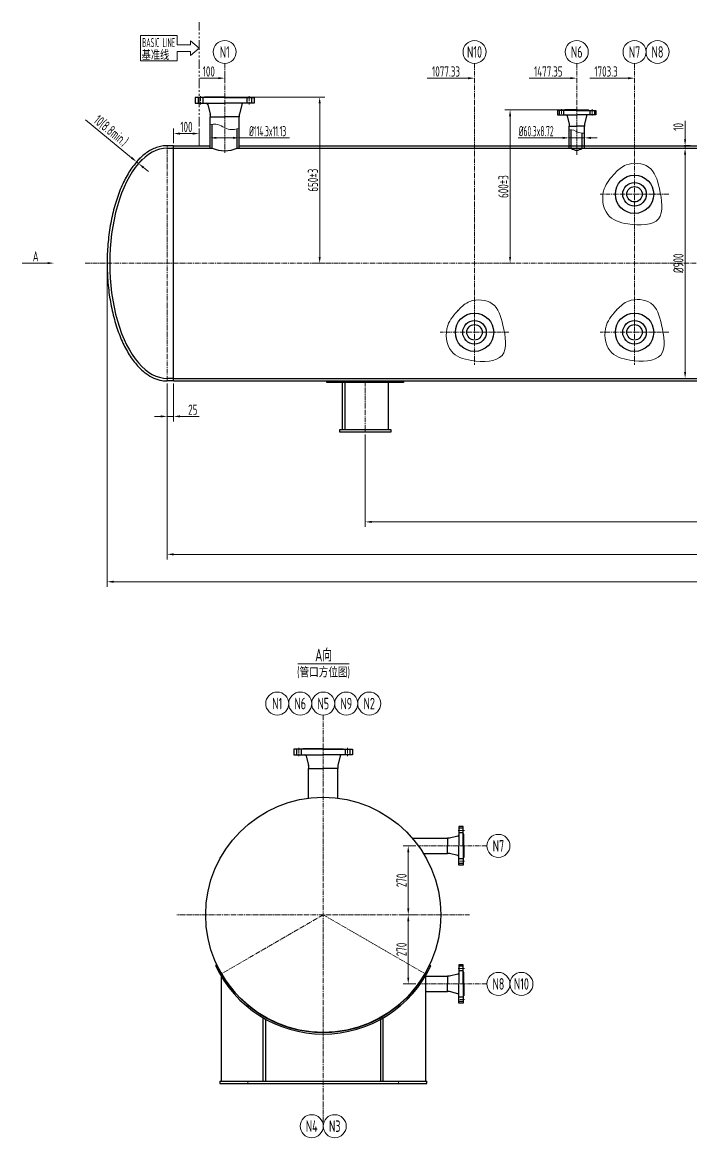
# Model space of a CAD drawing. Header units: millimetres. Extents: x 4066 to 40744, y -51176 to -24058.
# Drawn here: x 30214 to 32829, y -43411 to -39049 of the extents above; entities that cross this region are included whole.
import ezdxf
from ezdxf.enums import TextEntityAlignment as Align

# ---------------------------------------------------------------- set-up
doc = ezdxf.new("R2010")
doc.units = ezdxf.units.MM
doc.header["$PDMODE"] = 1
doc.linetypes.add('CENTER2', pattern=[28.575, 19.05, -3.175, 3.175, -3.175])
doc.linetypes.add('PHANTOM', pattern=[2.5, 1.25, -0.25, 0.25, -0.25, 0.25, -0.25])
for name, color, linetype, lineweight in [('1粗实线', 7, 'Continuous', 30), ('2细实线', 3, 'Continuous', 18), ('3中心线', 1, 'CENTER2', 18), ('5（双点划线）', 2, 'PHANTOM', 20), ('7文本', 2, 'Continuous', 18), ('8标注', 3, 'Continuous', 18)]:
    doc.layers.add(name, color=color, linetype=linetype, lineweight=lineweight)
doc.styles.add('lanpec', font='bpec_e.shx', dxfattribs={"width": 0.75, "bigfont": 'hztxt.shx'})
doc.styles.add('lanpec-dim', font='bpec_e.shx', dxfattribs={"width": 0.75})
doc.dimstyles.new('lanpec-10', dxfattribs={"dimscale": 10, "dimtxt": 4, "dimasz": 2.5, "dimexe": 2, "dimexo": 1, "dimtad": 1, "dimdsep": 46, "dimtxsty": 'lanpec-dim', "dimcen": 2.5, "dimclrd": 256, "dimclre": 256, "dimclrt": 256, "dimadec": 0, "dimazin": 0, "dimtfac": 1, "dimtmove": 0, "dimatfit": 3, "dimfxl": 1, "dimlwd": -1, "dimlwe": -1, "dimarcsym": 0})

# ---------------------------------------------------------------- blocks, each defined once
blk = doc.blocks.new('*U79')
at = {"layer": '2细实线'}
blk.add_line((-10, 0), (10, 0), dxfattribs=at)
at = {"layer": '7文本', "style": 'lanpec', "width": 0.75}
for tag, height, p in [('节点图名称', 5, (0, 3.5)), ('比例', 4, (0, -3.25))]:
    blk.add_attdef(tag, text='', height=height, dxfattribs=at).set_placement(p, align=Align.MIDDLE_CENTER)
blk = doc.blocks.new('*D81')
at = {"layer": '8标注', "transparency": 16777216}
for p, q in [((32777.1, -39541.3), (32826.7, -39541.3)), ((32806.7, -40416.3), (32806.7, -39566.3)), ((32777.1, -40441.3), (32826.7, -40441.3))]:
    blk.add_line(p, q, dxfattribs=at)
for points in [[(32802.5, -39566.3), (32810.9, -39566.3), (32806.7, -39541.3)], [(32802.5, -40416.3), (32810.9, -40416.3), (32806.7, -40441.3)]]:
    blk.add_solid(points, dxfattribs=at)
at = {"layer": 'Defpoints', "color": 0, "transparency": 16777216}
for p in [(32767.1, -39541.3), (32806.7, -39541.3), (32767.1, -40441.3)]:
    blk.add_point(p, dxfattribs=at)
at = {"layer": '8标注', "transparency": 16777216, "insert": (32780.5, -39991.3), "char_height": 40, "attachment_point": 5, "rotation": 90, "style": 'lanpec-dim'}
blk.add_mtext('%%C900', dxfattribs=at)
blk = doc.blocks.new('*D82')
at = {"layer": '8标注', "transparency": 16777216}
for p, q in [((32806.7, -39506.3), (32806.7, -39434.4)), ((32803.4, -39531.3), (32826.7, -39531.3)), ((32803.4, -39541.3), (32826.7, -39541.3)), ((32806.7, -39541.3), (32806.7, -39531.3)), ((32806.7, -39566.3), (32806.7, -39591.3))]:
    blk.add_line(p, q, dxfattribs=at)
for points in [[(32802.5, -39506.3), (32810.9, -39506.3), (32806.7, -39531.3)], [(32802.5, -39566.3), (32810.9, -39566.3), (32806.7, -39541.3)]]:
    blk.add_solid(points, dxfattribs=at)
at = {"layer": 'Defpoints', "color": 0, "transparency": 16777216}
for p in [(32793.4, -39531.3), (32793.4, -39541.3), (32806.7, -39531.3)]:
    blk.add_point(p, dxfattribs=at)
at = {"layer": '8标注', "transparency": 16777216, "insert": (32780.5, -39457.8), "char_height": 40, "attachment_point": 5, "rotation": 90, "style": 'lanpec-dim'}
blk.add_mtext('10', dxfattribs=at)
blk = doc.blocks.new('*D83')
at = {"layer": '8标注', "transparency": 16777216}
for p, q in [((30641.3, -39578.8), (30460.2, -39430.4)), ((30668.4, -39601), (30660.6, -39594.6)), ((30661.9, -39593.1), (30673.3, -39579.2)), ((30669.6, -39599.5), (30681, -39585.5)), ((30687.7, -39616.8), (30707, -39632.7))]:
    blk.add_line(p, q, dxfattribs=at)
for points in [[(30643.9, -39575.6), (30638.6, -39582), (30660.6, -39594.6)], [(30690.3, -39613.6), (30685.1, -39620), (30668.4, -39601)]]:
    blk.add_solid(points, dxfattribs=at)
at = {"layer": 'Defpoints', "color": 0, "transparency": 16777216}
for p in [(30655.5, -39600.9), (30660.6, -39594.6), (30663.3, -39607.2)]:
    blk.add_point(p, dxfattribs=at)
at = {"layer": '8标注', "transparency": 16777216, "insert": (30560, -39473.5), "char_height": 40, "attachment_point": 5, "rotation": 320.6695, "style": 'lanpec-dim'}
blk.add_mtext('10(8.8min.)', dxfattribs=at)
blk = doc.blocks.new('*D84')
at = {"layer": '8标注', "transparency": 16777216}
for p, q in [((30780.5, -40461.3), (30780.5, -41149.7)), ((35830.5, -40461.3), (35830.5, -41149.7)), ((30805.5, -41129.7), (35805.5, -41129.7))]:
    blk.add_line(p, q, dxfattribs=at)
for points in [[(30805.5, -41125.5), (30805.5, -41133.9), (30780.5, -41129.7)], [(35805.5, -41125.5), (35805.5, -41133.9), (35830.5, -41129.7)]]:
    blk.add_solid(points, dxfattribs=at)
at = {"layer": 'Defpoints', "color": 0, "transparency": 16777216}
for p in [(30780.5, -40451.3), (35830.5, -40451.3), (35830.5, -41129.7)]:
    blk.add_point(p, dxfattribs=at)
at = {"layer": '8标注', "transparency": 16777216, "insert": (33305.5, -41099.7), "char_height": 40, "attachment_point": 5, "style": 'lanpec-dim'}
blk.add_mtext('5050(T/T)', dxfattribs=at)
blk = doc.blocks.new('*D85')
at = {"layer": '8标注', "transparency": 16777216}
for p, q in [((30545.5, -40001.3), (30545.5, -41256.9)), ((36065.5, -40001.3), (36065.5, -41256.9)), ((30570.5, -41236.9), (36040.5, -41236.9))]:
    blk.add_line(p, q, dxfattribs=at)
for points in [[(30570.5, -41232.7), (30570.5, -41241.1), (30545.5, -41236.9)], [(36040.5, -41232.7), (36040.5, -41241.1), (36065.5, -41236.9)]]:
    blk.add_solid(points, dxfattribs=at)
at = {"layer": 'Defpoints', "color": 0, "transparency": 16777216}
for p in [(30545.5, -39991.3), (36065.5, -39991.3), (36065.5, -41236.9)]:
    blk.add_point(p, dxfattribs=at)
at = {"layer": '8标注', "transparency": 16777216, "insert": (33305.5, -41210.7), "char_height": 40, "attachment_point": 5, "style": 'lanpec-dim'}
blk.add_mtext('~5520', dxfattribs=at)
blk = doc.blocks.new('*D86')
at = {"layer": '8标注', "transparency": 16777216}
for p, q in [((31555.5, -40661.3), (31555.5, -41022.7)), ((35055.5, -40661.3), (35055.5, -41022.7)), ((31580.5, -41002.7), (35030.5, -41002.7))]:
    blk.add_line(p, q, dxfattribs=at)
for points in [[(31580.5, -40998.6), (31580.5, -41006.9), (31555.5, -41002.7)], [(35030.5, -40998.6), (35030.5, -41006.9), (35055.5, -41002.7)]]:
    blk.add_solid(points, dxfattribs=at)
at = {"layer": 'Defpoints', "color": 0, "transparency": 16777216}
for p in [(31555.5, -40651.3), (35055.5, -40651.3), (35055.5, -41002.7)]:
    blk.add_point(p, dxfattribs=at)
at = {"layer": '8标注', "transparency": 16777216, "insert": (33305.5, -40976.5), "char_height": 40, "attachment_point": 5, "style": 'lanpec-dim'}
blk.add_mtext('3500%%P3', dxfattribs=at)
blk = doc.blocks.new('*D88')
at = {"layer": '8标注', "transparency": 16777216}
for p, q in [((31753.4, -42269.8), (31703.5, -42269.8)), ((31723.5, -42294.8), (31723.5, -42514.8)), ((31753.4, -42539.8), (31703.5, -42539.8))]:
    blk.add_line(p, q, dxfattribs=at)
for points in [[(31719.3, -42294.8), (31727.7, -42294.8), (31723.5, -42269.8)], [(31719.3, -42514.8), (31727.7, -42514.8), (31723.5, -42539.8)]]:
    blk.add_solid(points, dxfattribs=at)
at = {"layer": 'Defpoints', "color": 0, "transparency": 16777216}
for p in [(31763.4, -42269.8), (31723.5, -42539.8), (31763.4, -42539.8)]:
    blk.add_point(p, dxfattribs=at)
at = {"layer": '8标注', "transparency": 16777216, "insert": (31697.2, -42404.8), "char_height": 40, "attachment_point": 5, "rotation": 90, "style": 'lanpec-dim'}
blk.add_mtext('270', dxfattribs=at)
blk = doc.blocks.new('*D89')
at = {"layer": '8标注', "transparency": 16777216}
for p, q in [((31753.4, -42539.8), (31703.5, -42539.8)), ((31723.5, -42784.8), (31723.5, -42564.8)), ((31753.4, -42809.8), (31703.5, -42809.8))]:
    blk.add_line(p, q, dxfattribs=at)
for points in [[(31719.3, -42564.8), (31727.7, -42564.8), (31723.5, -42539.8)], [(31719.3, -42784.8), (31727.7, -42784.8), (31723.5, -42809.8)]]:
    blk.add_solid(points, dxfattribs=at)
at = {"layer": 'Defpoints', "color": 0, "transparency": 16777216}
for p in [(31723.5, -42539.8), (31763.4, -42539.8), (31763.4, -42809.8)]:
    blk.add_point(p, dxfattribs=at)
at = {"layer": '8标注', "transparency": 16777216, "insert": (31697.2, -42674.8), "char_height": 40, "attachment_point": 5, "rotation": 90, "style": 'lanpec-dim'}
blk.add_mtext('270', dxfattribs=at)
blk = doc.blocks.new('*D90')
at = {"layer": '8标注', "transparency": 16777216}
for p, q in [((31015.5, -39341.3), (31397, -39341.3)), ((31377, -39366.3), (31377, -39966.3)), ((31348, -39991.3), (31397, -39991.3))]:
    blk.add_line(p, q, dxfattribs=at)
for points in [[(31372.8, -39366.3), (31381.1, -39366.3), (31377, -39341.3)], [(31372.8, -39966.3), (31381.1, -39966.3), (31377, -39991.3)]]:
    blk.add_solid(points, dxfattribs=at)
at = {"layer": 'Defpoints', "color": 0, "transparency": 16777216}
for p in [(31005.5, -39341.3), (31338, -39991.3), (31377, -39991.3)]:
    blk.add_point(p, dxfattribs=at)
at = {"layer": '8标注', "transparency": 16777216, "insert": (31350.7, -39666.3), "char_height": 40, "attachment_point": 5, "rotation": 90, "style": 'lanpec-dim'}
blk.add_mtext('650%%P3', dxfattribs=at)
blk = doc.blocks.new('*D91')
at = {"layer": '8标注', "transparency": 16777216}
for p, q in [((30948.3, -39505.8), (30948.3, -39480.8)), ((30973.3, -39500.8), (31037.6, -39500.8)), ((31062.6, -39505.8), (31062.6, -39480.8)), ((31062.6, -39500.8), (31259.4, -39500.8))]:
    blk.add_line(p, q, dxfattribs=at)
for points in [[(30973.3, -39496.6), (30973.3, -39504.9), (30948.3, -39500.8)], [(31037.6, -39496.6), (31037.6, -39504.9), (31062.6, -39500.8)]]:
    blk.add_solid(points, dxfattribs=at)
at = {"layer": 'Defpoints', "color": 0, "transparency": 16777216}
for p in [(30948.3, -39500.8), (30948.3, -39515.8), (31062.6, -39515.8)]:
    blk.add_point(p, dxfattribs=at)
at = {"layer": '8标注', "transparency": 16777216, "insert": (31173.5, -39474.5), "char_height": 40, "attachment_point": 5, "style": 'lanpec-dim'}
blk.add_mtext('{\\W0.5;%%C114.3x11.13}', dxfattribs=at)
blk = doc.blocks.new('*D94')
at = {"layer": '8标注', "transparency": 16777216}
for p, q in [((32372.8, -39391.3), (32101.9, -39391.3)), ((32121.9, -39416.3), (32121.9, -39966.3)), ((32140.2, -39991.3), (32101.9, -39991.3))]:
    blk.add_line(p, q, dxfattribs=at)
for points in [[(32117.8, -39416.3), (32126.1, -39416.3), (32121.9, -39391.3)], [(32117.8, -39966.3), (32126.1, -39966.3), (32121.9, -39991.3)]]:
    blk.add_solid(points, dxfattribs=at)
at = {"layer": 'Defpoints', "color": 0, "transparency": 16777216}
for p in [(32382.8, -39391.3), (32121.9, -39991.3), (32150.2, -39991.3)]:
    blk.add_point(p, dxfattribs=at)
at = {"layer": '8标注', "transparency": 16777216, "insert": (32095.7, -39691.3), "char_height": 40, "attachment_point": 5, "rotation": 90, "style": 'lanpec-dim'}
blk.add_mtext('600%%P3', dxfattribs=at)
blk = doc.blocks.new('*D99')
at = {"layer": '8标注', "transparency": 16777216}
for p, q in [((32327.7, -39500.8), (32153.1, -39500.8)), ((32352.7, -39505.8), (32352.7, -39480.8)), ((32413, -39500.8), (32352.7, -39500.8)), ((32413, -39506.4), (32413, -39480.8)), ((32438, -39500.8), (32463, -39500.8))]:
    blk.add_line(p, q, dxfattribs=at)
for points in [[(32327.7, -39496.6), (32327.7, -39504.9), (32352.7, -39500.8)], [(32438, -39496.6), (32438, -39504.9), (32413, -39500.8)]]:
    blk.add_solid(points, dxfattribs=at)
at = {"layer": 'Defpoints', "color": 0, "transparency": 16777216}
for p in [(32352.7, -39515.8), (32413, -39500.8), (32413, -39516.4)]:
    blk.add_point(p, dxfattribs=at)
at = {"layer": '8标注', "transparency": 16777216, "insert": (32224.2, -39474.5), "char_height": 40, "attachment_point": 5, "style": 'lanpec-dim'}
blk.add_mtext('{\\W0.5;%%C60.3x8.72}', dxfattribs=at)
blk = doc.blocks.new('*D104')
at = {"layer": '8标注', "transparency": 16777216}
for p, q in [((30780.5, -40461.3), (30780.5, -40610.2)), ((30805.5, -40461.3), (30805.5, -40610.2)), ((30755.5, -40590.2), (30730.5, -40590.2)), ((30780.5, -40590.2), (30805.5, -40590.2)), ((30830.5, -40590.2), (30905.7, -40590.2))]:
    blk.add_line(p, q, dxfattribs=at)
for points in [[(30755.5, -40586), (30755.5, -40594.3), (30780.5, -40590.2)], [(30830.5, -40586), (30830.5, -40594.3), (30805.5, -40590.2)]]:
    blk.add_solid(points, dxfattribs=at)
at = {"layer": 'Defpoints', "color": 0, "transparency": 16777216}
for p in [(30780.5, -40451.3), (30805.5, -40451.3), (30805.5, -40590.2)]:
    blk.add_point(p, dxfattribs=at)
at = {"layer": '8标注', "transparency": 16777216, "insert": (30880.6, -40563.9), "char_height": 40, "attachment_point": 5, "style": 'lanpec-dim'}
blk.add_mtext('25', dxfattribs=at)
blk = doc.blocks.new('*D106')
at = {"layer": '8标注', "transparency": 16777216}
for p, q in [((31005.5, -39266.7), (31005.5, -39247.3)), ((30980.5, -39267.3), (30908.4, -39267.3))]:
    blk.add_line(p, q, dxfattribs=at)
blk.add_solid([(30980.5, -39263.2), (30980.5, -39271.5), (31005.5, -39267.3)], dxfattribs=at)
at = {"layer": 'Defpoints', "color": 0, "transparency": 16777216}
for p in [(30905.5, -39276.7), (31005.5, -39267.3), (31005.5, -39276.7)]:
    blk.add_point(p, dxfattribs=at)
at = {"layer": '8标注', "transparency": 16777216, "insert": (30943, -39241.1), "char_height": 40, "attachment_point": 5, "style": 'lanpec-dim'}
blk.add_mtext('100', dxfattribs=at)
blk = doc.blocks.new('_None')
blk = doc.blocks.new('*D107')
at = {"layer": '8标注', "transparency": 16777216}
for p, q in [((31982.8, -39257.3), (31982.8, -39247.3)), ((31957.8, -39267.3), (31797.2, -39267.3))]:
    blk.add_line(p, q, dxfattribs=at)
blk.add_solid([(31957.8, -39263.2), (31957.8, -39271.5), (31982.8, -39267.3)], dxfattribs=at)
at = {"layer": 'Defpoints', "color": 0, "transparency": 16777216}
for p in [(30905.5, -39290.1), (31982.8, -39267.3), (31982.8, -39267.3)]:
    blk.add_point(p, dxfattribs=at)
at = {"layer": '8标注', "transparency": 16777216, "insert": (31871.3, -39241.1), "char_height": 40, "attachment_point": 5, "style": 'lanpec-dim'}
blk.add_mtext('1077.33', dxfattribs=at)
blk = doc.blocks.new('*D108')
at = {"layer": '8标注', "transparency": 16777216}
for p, q in [((32382.8, -39257.3), (32382.8, -39247.3)), ((32357.8, -39267.3), (32197.2, -39267.3))]:
    blk.add_line(p, q, dxfattribs=at)
blk.add_solid([(32357.8, -39263.2), (32357.8, -39271.5), (32382.8, -39267.3)], dxfattribs=at)
at = {"layer": 'Defpoints', "color": 0, "transparency": 16777216}
for p in [(32382.8, -39267.3), (32382.8, -39267.3), (30905.5, -39318.8)]:
    blk.add_point(p, dxfattribs=at)
at = {"layer": '8标注', "transparency": 16777216, "insert": (32271.3, -39241.1), "char_height": 40, "attachment_point": 5, "style": 'lanpec-dim'}
blk.add_mtext('1477.35', dxfattribs=at)
blk = doc.blocks.new('*D109')
at = {"layer": '8标注', "transparency": 16777216}
for p, q in [((32608.8, -39257.3), (32608.8, -39247.3)), ((32583.8, -39267.3), (32434.3, -39267.3))]:
    blk.add_line(p, q, dxfattribs=at)
blk.add_solid([(32583.8, -39263.2), (32583.8, -39271.5), (32608.8, -39267.3)], dxfattribs=at)
at = {"layer": 'Defpoints', "color": 0, "transparency": 16777216}
for p in [(32608.8, -39267.3), (32608.8, -39267.3), (30905.5, -39318.8)]:
    blk.add_point(p, dxfattribs=at)
at = {"layer": '8标注', "transparency": 16777216, "insert": (32497.2, -39241.1), "char_height": 40, "attachment_point": 5, "style": 'lanpec-dim'}
blk.add_mtext('1703.3', dxfattribs=at)
blk = doc.blocks.new('*D110')
at = {"layer": '8标注', "transparency": 16777216}
for p, q in [((33434, -39257.3), (33434, -39247.3)), ((33409, -39267.3), (33246.8, -39267.3))]:
    blk.add_line(p, q, dxfattribs=at)
blk.add_solid([(33409, -39263.2), (33409, -39271.5), (33434, -39267.3)], dxfattribs=at)
at = {"layer": 'Defpoints', "color": 0, "transparency": 16777216}
for p in [(33434, -39267.3), (33434, -39267.3), (30905.5, -39318.8)]:
    blk.add_point(p, dxfattribs=at)
at = {"layer": '8标注', "transparency": 16777216, "insert": (33322.5, -39241.1), "char_height": 40, "attachment_point": 5, "style": 'lanpec-dim'}
blk.add_mtext('2528.58', dxfattribs=at)
blk = doc.blocks.new('*D112')
at = {"layer": '8标注', "transparency": 16777216}
for p, q in [((35605.5, -39257.3), (35605.5, -39247.3)), ((35580.5, -39267.3), (35446.6, -39267.3))]:
    blk.add_line(p, q, dxfattribs=at)
blk.add_solid([(35580.5, -39263.2), (35580.5, -39271.5), (35605.5, -39267.3)], dxfattribs=at)
at = {"layer": 'Defpoints', "color": 0, "transparency": 16777216}
for p in [(35605.5, -39267.3), (35605.5, -39267.3), (30905.5, -39318.8)]:
    blk.add_point(p, dxfattribs=at)
at = {"layer": '8标注', "transparency": 16777216, "insert": (35493.9, -39241.1), "char_height": 40, "attachment_point": 5, "style": 'lanpec-dim'}
blk.add_mtext('4700', dxfattribs=at)
blk = doc.blocks.new('*D113')
at = {"layer": '8标注', "transparency": 16777216}
for p, q in [((30805.5, -39521.3), (30805.5, -39464.1)), ((30905.5, -39521.3), (30905.5, -39464.1)), ((30830.5, -39484.1), (30880.5, -39484.1))]:
    blk.add_line(p, q, dxfattribs=at)
for points in [[(30830.5, -39479.9), (30830.5, -39488.3), (30805.5, -39484.1)], [(30880.5, -39479.9), (30880.5, -39488.3), (30905.5, -39484.1)]]:
    blk.add_solid(points, dxfattribs=at)
at = {"layer": 'Defpoints', "color": 0, "transparency": 16777216}
for p in [(30905.5, -39484.1), (30805.5, -39531.3), (30905.5, -39531.3)]:
    blk.add_point(p, dxfattribs=at)
at = {"layer": '8标注', "transparency": 16777216, "insert": (30855.5, -39457.9), "char_height": 40, "attachment_point": 5, "style": 'lanpec-dim'}
blk.add_mtext('100', dxfattribs=at)
blk = doc.blocks.new('*D114')
at = {"layer": '8标注', "transparency": 16777216}
for p, q in [((34049, -40691.1), (34049, -40723.1)), ((34024, -40703.1), (33860.1, -40703.1))]:
    blk.add_line(p, q, dxfattribs=at)
blk.add_solid([(34024, -40698.9), (34024, -40707.3), (34049, -40703.1)], dxfattribs=at)
at = {"layer": 'Defpoints', "color": 0, "transparency": 16777216}
for p in [(30905.5, -39531.3), (34049, -40681.1), (34049, -40703.1)]:
    blk.add_point(p, dxfattribs=at)
at = {"layer": '8标注', "transparency": 16777216, "insert": (33935.8, -40676.8), "char_height": 40, "attachment_point": 5, "style": 'lanpec-dim'}
blk.add_mtext('3143.56', dxfattribs=at)
blk = doc.blocks.new('*D115')
at = {"layer": '8标注', "transparency": 16777216}
for p, q in [((35605.5, -40691.1), (35605.5, -40723.1)), ((35580.5, -40703.1), (35444.9, -40703.1))]:
    blk.add_line(p, q, dxfattribs=at)
blk.add_solid([(35580.5, -40698.9), (35580.5, -40707.3), (35605.5, -40703.1)], dxfattribs=at)
at = {"layer": 'Defpoints', "color": 0, "transparency": 16777216}
for p in [(30905.5, -39531.3), (35605.5, -40681.1), (35605.5, -40703.1)]:
    blk.add_point(p, dxfattribs=at)
at = {"layer": '8标注', "transparency": 16777216, "insert": (35492.3, -40676.8), "char_height": 40, "attachment_point": 5, "style": 'lanpec-dim'}
blk.add_mtext('4700', dxfattribs=at)

msp = doc.modelspace()

# ---------------------------------------------------------------- linework, layer by layer
for p, q in [((30805.462, -39531.316), (30948.312, -39531.316)), ((30805.462, -39541.316), (30956.872, -39541.316)), ((31054.052, -39541.316), (35805.462, -39541.316)), ((31062.612, -39531.316), (35805.462, -39531.316)), ((30805.462, -40441.316), (35805.462, -40441.316)), ((30805.462, -40451.316), (35805.462, -40451.316)), ((31455.462, -40641.316), (31465.462, -40641.316)), ((31465.462, -40641.316), (31502.692, -40641.316))]:
    msp.add_line(p, q)
for centre, radius in [((32608.758, -39721.316), 75), ((32608.758, -39721.316), 46.05), ((32608.758, -39721.316), 30.15), ((31982.792, -40261.316), 75), ((31982.792, -40261.316), 46.05), ((32608.758, -40261.316), 75), ((32608.758, -40261.316), 46.05), ((31982.792, -40261.316), 30.15), ((32608.758, -40261.316), 30.15), ((31390.926, -42539.775), 460)]:
    msp.add_circle(centre, radius)
for centre, radius, start, end in [((31005.462, -39424.035), 126.949, 247.495694, 292.504306), ((32382.809, -39514.125), 34.608, 231.783263, 308.216737)]:
    msp.add_arc(centre, radius, start, end)
at = {"linetype": 'ByBlock'}
msp.add_point((32084.83, -39845.745), dxfattribs=at)
at = {"layer": '1粗实线'}
for p, q in [((31005.462, -39343.316), (30890.462, -39343.316)), ((30890.462, -39343.316), (30890.462, -39365.616)), ((30901.212, -39343.316), (30901.212, -39365.616)), ((30919.212, -39343.316), (30919.212, -39365.616)), ((31005.462, -39341.316), (30926.862, -39341.316)), ((30926.862, -39341.316), (30926.862, -39343.316)), ((31005.462, -39341.316), (31084.062, -39341.316)), ((31005.462, -39343.316), (31120.462, -39343.316)), ((31084.062, -39341.316), (31084.062, -39343.316)), ((31091.712, -39343.316), (31091.712, -39365.616)), ((31109.712, -39343.316), (31109.712, -39365.616)), ((31120.462, -39343.316), (31120.462, -39365.616)), ((30890.462, -39365.616), (31005.462, -39365.616)), ((30938.981, -39369.821), (30948.157, -39407.678)), ((31120.462, -39365.616), (31005.462, -39365.616)), ((31071.943, -39369.821), (31062.767, -39407.678)), ((32382.809, -39391.316), (32336.759, -39391.316)), ((32336.759, -39391.316), (32336.759, -39393.316)), ((32382.809, -39391.316), (32428.859, -39391.316)), ((32428.859, -39391.316), (32428.859, -39393.316)), ((30948.312, -39408.973), (30948.312, -39418.316)), ((30948.312, -39418.316), (31005.462, -39418.316)), ((30948.312, -39541.316), (30948.312, -39418.316)), ((31062.612, -39418.316), (31005.462, -39418.316)), ((31062.612, -39408.973), (31062.612, -39418.316)), ((31062.612, -39541.316), (31062.612, -39418.316)), ((32382.809, -39393.316), (32307.809, -39393.316)), ((32307.809, -39393.316), (32307.809, -39410.816)), ((32307.809, -39410.816), (32382.809, -39410.816)), ((32313.459, -39393.316), (32313.459, -39410.816)), ((32331.459, -39393.316), (32331.459, -39410.816)), ((32344.643, -39414.256), (32352.532, -39446.794)), ((32382.809, -39393.316), (32457.809, -39393.316)), ((32457.809, -39410.816), (32382.809, -39410.816)), ((32420.975, -39414.256), (32413.086, -39446.794)), ((32434.159, -39393.316), (32434.159, -39410.816)), ((32452.159, -39393.316), (32452.159, -39410.816)), ((32457.809, -39393.316), (32457.809, -39410.816)), ((30956.872, -39541.316), (30956.872, -39447.607)), ((31054.052, -39541.316), (31054.052, -39465.292)), ((32352.659, -39447.854), (32352.659, -39455.316)), ((32352.659, -39455.316), (32382.809, -39455.316)), ((32352.659, -39541.316), (32352.659, -39455.316)), ((32361.399, -39541.316), (32361.399, -39468.697)), ((32412.959, -39455.316), (32382.809, -39455.316)), ((32412.959, -39447.854), (32412.959, -39455.316)), ((32412.959, -39541.316), (32412.959, -39455.316)), ((32404.219, -39541.316), (32404.219, -39482.462)), ((30805.462, -39531.316), (30780.462, -39531.316)), ((30780.462, -39541.316), (30805.462, -39541.316)), ((30805.462, -40451.316), (30805.462, -39531.316)), ((30805.462, -40441.316), (30780.462, -40441.316)), ((30805.462, -40451.316), (30780.462, -40451.316)), ((31465.462, -40457.316), (31465.462, -40641.316)), ((31475.462, -40457.316), (31475.462, -40641.316)), ((31645.462, -40457.316), (31645.462, -40641.316)), ((31390.926, -41891.775), (31275.926, -41891.775)), ((31275.926, -41891.775), (31275.926, -41914.075)), ((31275.926, -41914.075), (31390.926, -41914.075)), ((31286.676, -41891.775), (31286.676, -41914.075)), ((31304.676, -41891.775), (31304.676, -41914.075)), ((31390.926, -41889.775), (31312.326, -41889.775)), ((31312.326, -41889.775), (31312.326, -41891.775)), ((31324.445, -41918.279), (31333.621, -41956.136)), ((31390.926, -41889.775), (31469.526, -41889.775)), ((31390.926, -41891.775), (31505.926, -41891.775)), ((31505.926, -41914.075), (31390.926, -41914.075)), ((31457.406, -41918.279), (31448.23, -41956.136)), ((31469.526, -41889.775), (31469.526, -41891.775)), ((31477.176, -41891.775), (31477.176, -41914.075)), ((31495.176, -41891.775), (31495.176, -41914.075)), ((31505.926, -41891.775), (31505.926, -41914.075)), ((31333.776, -41957.432), (31333.776, -41966.775)), ((31448.076, -41957.432), (31448.076, -41966.775)), ((31333.776, -41966.775), (31390.926, -41966.775)), ((31333.776, -42083.338), (31333.776, -41966.775)), ((31448.076, -41966.775), (31390.926, -41966.775)), ((31448.076, -42083.338), (31448.076, -41966.775)), ((31938.926, -42194.775), (31921.426, -42194.775)), ((31921.426, -42194.775), (31921.426, -42269.775)), ((31938.926, -42200.425), (31921.426, -42200.425)), ((31938.926, -42218.425), (31921.426, -42218.425)), ((31938.926, -42269.775), (31938.926, -42194.775)), ((31940.926, -42223.725), (31938.926, -42223.725)), ((31940.926, -42269.775), (31940.926, -42223.725)), ((31739.508, -42239.625), (31876.926, -42239.625)), ((31884.388, -42239.625), (31876.926, -42239.625)), ((31876.926, -42239.625), (31876.926, -42269.775)), ((31876.926, -42299.925), (31876.926, -42269.775)), ((31917.986, -42231.609), (31885.448, -42239.498)), ((31921.426, -42344.775), (31921.426, -42269.775)), ((31938.926, -42269.775), (31938.926, -42344.775)), ((31940.926, -42269.775), (31940.926, -42315.825)), ((31783.446, -42299.925), (31876.926, -42299.925)), ((31884.388, -42299.925), (31876.926, -42299.925)), ((31917.986, -42307.941), (31885.448, -42300.051)), ((31938.926, -42321.125), (31921.426, -42321.125)), ((31938.926, -42339.125), (31921.426, -42339.125)), ((31938.926, -42344.775), (31921.426, -42344.775)), ((31940.926, -42315.825), (31938.926, -42315.825)), ((30974.811, -42735.857), (30969.383, -42738.415)), ((31807.04, -42735.857), (31812.468, -42738.415)), ((31938.926, -42734.775), (31921.426, -42734.775)), ((31921.426, -42734.775), (31921.426, -42809.775)), ((31938.926, -42740.425), (31921.426, -42740.425)), ((31938.926, -42809.775), (31938.926, -42734.775)), ((30987.358, -42772.775), (30990.926, -42770.715)), ((30990.926, -42770.715), (30990.926, -43189.775)), ((31794.493, -42772.775), (31790.926, -42770.715)), ((31790.926, -42770.715), (31790.926, -43189.775)), ((31790.926, -42779.625), (31876.926, -42779.625)), ((31884.388, -42779.625), (31876.926, -42779.625)), ((31876.926, -42779.625), (31876.926, -42809.775)), ((31917.986, -42771.609), (31885.448, -42779.498)), ((31938.926, -42758.425), (31921.426, -42758.425)), ((31940.926, -42763.725), (31938.926, -42763.725)), ((31940.926, -42809.775), (31940.926, -42763.725)), ((31876.926, -42839.925), (31876.926, -42809.775)), ((31921.426, -42884.775), (31921.426, -42809.775)), ((31938.926, -42809.775), (31938.926, -42884.775)), ((31940.926, -42809.775), (31940.926, -42855.825)), ((31790.926, -42839.925), (31876.926, -42839.925)), ((31884.388, -42839.925), (31876.926, -42839.925)), ((31917.986, -42847.941), (31885.448, -42840.051)), ((31938.926, -42861.125), (31921.426, -42861.125)), ((31938.926, -42879.125), (31921.426, -42879.125)), ((31940.926, -42855.825), (31938.926, -42855.825)), ((31938.926, -42884.775), (31921.426, -42884.775)), ((31155.926, -43189.775), (31155.926, -42942.181)), ((31165.926, -43189.775), (31165.926, -42947.857)), ((31615.926, -43189.775), (31615.926, -42947.857)), ((31625.926, -43189.775), (31625.926, -42942.181)), ((30985.926, -43189.775), (30985.926, -43199.775)), ((30985.926, -43189.775), (31795.926, -43189.775)), ((30985.926, -43199.775), (31795.926, -43199.775)), ((31795.926, -43199.775), (31795.926, -43189.775))]:
    msp.add_line(p, q, dxfattribs=at)
for points in [[(31405.462, -40451.316), (31705.462, -40451.316), (31705.462, -40457.316), (31405.462, -40457.316)], [(31455.462, -40641.316), (31655.462, -40641.316), (31655.462, -40651.316), (31455.462, -40651.316)]]:
    msp.add_lwpolyline(points, close=True, dxfattribs=at)
for centre, radius, start, end in [((30933.636, -39371.116), 5.5, 13.625075, 90), ((31077.288, -39371.116), 5.5, 90, 166.374925), ((30942.812, -39408.973), 5.5, 0, 13.625075), ((31068.112, -39408.973), 5.5, 166.374925, 180), ((32340.27, -39415.316), 4.5, 13.629241, 90), ((32425.348, -39415.316), 4.5, 90, 166.370759), ((32348.159, -39447.854), 4.5, 0, 13.629241), ((32417.459, -39447.854), 4.5, 166.370759, 180), ((31319.099, -41919.575), 5.5, 13.625075, 90), ((31462.752, -41919.575), 5.5, 90, 166.374925), ((31328.276, -41957.432), 5.5, 0, 13.625075), ((31453.576, -41957.432), 5.5, 166.374925, 180), ((31916.926, -42227.235), 4.5, 283.629241, 0), ((31884.388, -42235.125), 4.5, 270, 283.629241), ((31884.388, -42304.425), 4.5, 76.370759, 90), ((31916.926, -42312.314), 4.5, 0, 76.370759), ((31390.926, -42539.775), 466, 205.230858, 334.769142), ((31390.926, -42539.775), 460, 205.230858, 334.769142), ((31884.388, -42775.125), 4.5, 270, 283.629241), ((31916.926, -42767.235), 4.5, 283.629241, 0), ((31884.388, -42844.425), 4.5, 76.370759, 90), ((31916.926, -42852.314), 4.5, 0, 76.370759)]:
    msp.add_arc(centre, radius, start, end, dxfattribs=at)
msp.add_ellipse((30780.462, -39991.316), major_axis=(0, -450), ratio=0.5, start_param=3.14159265, end_param=6.28318531, dxfattribs=at)
msp.add_open_spline([(30780.462, -39531.316), (30773.37, -39531.316), (30766.279, -39531.933), (30752.187, -39534.387), (30745.187, -39536.223), (30731.354, -39541.077), (30724.522, -39544.094), (30704.9, -39554.555), (30692.417, -39563.518), (30668.568, -39585.236), (30657.198, -39597.992), (30635.788, -39626.912), (30625.748, -39643.078), (30607.204, -39678.381), (30598.703, -39697.519), (30583.432, -39738.259), (30576.664, -39759.861), (30565.026, -39804.953), (30560.156, -39828.443), (30552.437, -39876.677), (30549.588, -39901.422), (30545.982, -39951.5), (30545.226, -39976.833), (30545.826, -40027.401), (30547.183, -40052.635), (30551.974, -40102.325), (30555.408, -40126.779), (30564.267, -40174.248), (30569.692, -40197.262), (30582.397, -40241.233), (30589.677, -40262.19), (30605.918, -40301.487), (30614.879, -40319.827), (30634.281, -40353.403), (30644.722, -40368.639), (30666.871, -40395.588), (30678.58, -40407.302), (30700.466, -40424.774), (30710.447, -40431.267), (30730.915, -40441.639), (30741.402, -40445.515), (30761.435, -40450.204), (30770.948, -40451.316), (30780.462, -40451.316)], degree=3, knots=[3.14159265, 3.14159265, 3.14159265, 3.14159265, 3.22843034, 3.22843034, 3.31526803, 3.31526803, 3.40210571, 3.40210571, 3.5688586, 3.5688586, 3.7356115, 3.7356115, 3.90236439, 3.90236439, 4.06911728, 4.06911728, 4.23587017, 4.23587017, 4.40262306, 4.40262306, 4.56937595, 4.56937595, 4.73612884, 4.73612884, 4.90288174, 4.90288174, 5.06963463, 5.06963463, 5.23638752, 5.23638752, 5.40314041, 5.40314041, 5.5698933, 5.5698933, 5.73664619, 5.73664619, 5.90339909, 5.90339909, 6.03504231, 6.03504231, 6.16668553, 6.16668553, 6.28318531, 6.28318531, 6.28318531, 6.28318531], dxfattribs=at)
for p in [(32147.325, -39873.864), (32147.325, -39873.864), (32147.325, -39888.266)]:
    msp.add_point(p, dxfattribs=at)
at = {"layer": '2细实线'}
for centre in [(31005.462, -39164.857), (31982.792, -39164.857), (32382.809, -39164.857), (32608.758, -39164.857), (32698.758, -39164.857), (31210.926, -41713.316), (31300.926, -41713.316), (31390.926, -41713.316), (31480.926, -41713.316), (31570.926, -41713.316), (32076.303, -42269.775), (32076.303, -42809.775), (32166.303, -42809.775), (31345.926, -43366.233), (31435.926, -43366.233)]:
    msp.add_circle(centre, 45, dxfattribs=at)
for points, knots in [([(30948.312, -39449.299), (30956.007, -39447.352), (30982.381, -39444.226), (31019.021, -39474.584), (31050.062, -39467.219), (31062.612, -39462.242)], [26.24489225, 26.24489225, 26.24489225, 26.24489225, 49.8495669, 107.87258618, 146.73029979, 146.73029979, 146.73029979, 146.73029979]), ([(32352.659, -39470.749), (32356.905, -39468.5), (32369.434, -39467.942), (32391.17, -39482.726), (32409.476, -39482.726), (32412.959, -39482.367)], [35.74914228, 35.74914228, 35.74914228, 35.74914228, 49.8495669, 107.87258618, 121.47175926, 121.47175926, 121.47175926, 121.47175926])]:
    msp.add_open_spline(points, degree=3, knots=knots, dxfattribs=at)
for points in [[(32532.822, -39638.439), (32489.961, -39700.577), (32504.248, -39800.502), (32582.407, -39837.45), (32702.587, -39817.297), (32705.948, -39698.898), (32663.928, -39614.927), (32576.524, -39606.53), (32532.822, -39638.439), (32528.163, -39643.553)], [(31920.975, -40172.784), (31878.114, -40234.922), (31892.401, -40334.847), (31970.56, -40371.795), (32090.74, -40351.642), (32094.101, -40233.243), (32052.081, -40149.272), (31964.677, -40140.875), (31920.975, -40172.784), (31916.316, -40177.898)], [(32541.48, -40171.277), (32498.619, -40233.416), (32512.906, -40333.341), (32591.065, -40370.288), (32711.245, -40350.135), (32714.606, -40231.736), (32672.585, -40147.765), (32585.182, -40139.368), (32541.48, -40171.277), (32536.82, -40176.391)]]:
    msp.add_spline(points, degree=3, dxfattribs=at)
at = {"layer": '3中心线'}
for p, q in [((31005.462, -39209.857), (31005.462, -39559.301)), ((31982.792, -39209.857), (31982.792, -40388.303)), ((32382.809, -39209.857), (32382.809, -39567.334)), ((32608.758, -39209.857), (32608.758, -40388.303)), ((30910.212, -39338.316), (30910.212, -39370.616)), ((31100.712, -39338.316), (31100.712, -39370.616)), ((32322.459, -39388.316), (32322.459, -39415.816)), ((32443.159, -39388.316), (32443.159, -39415.816)), ((30780.462, -40451.316), (30780.462, -39531.316)), ((32742.734, -39721.316), (32474.781, -39721.316)), ((30459.646, -39991.316), (36163.791, -39991.316)), ((32116.769, -40261.316), (31848.816, -40261.316)), ((32742.734, -40261.316), (32474.781, -40261.316)), ((31555.462, -40451.316), (31555.462, -40651.316)), ((31390.926, -41758.316), (31390.926, -43366.233)), ((31295.676, -41886.775), (31295.676, -41919.075)), ((31486.176, -41886.775), (31486.176, -41919.075)), ((31943.926, -42209.425), (31916.426, -42209.425)), ((32031.303, -42269.775), (31763.35, -42269.775)), ((31943.926, -42330.125), (31916.426, -42330.125)), ((31963.756, -42539.775), (30818.095, -42539.775)), ((31390.926, -42539.775), (30987.358, -42772.775)), ((31390.926, -42539.775), (31794.493, -42772.775)), ((31943.926, -42749.425), (31916.426, -42749.425)), ((32031.303, -42809.775), (31763.35, -42809.775)), ((31943.926, -42870.125), (31916.426, -42870.125)), ((31095.926, -43189.775), (31095.926, -43199.775)), ((31685.926, -43199.775), (31685.926, -43189.775))]:
    msp.add_line(p, q, dxfattribs=at)
at = {"layer": '5（双点划线）', "ltscale": 30}
msp.add_line((30905.462, -39531.316), (30905.462, -39048.838), dxfattribs=at)
at = {"layer": '8标注', "ltscale": 5}
for p, q in [((30676.462, -39199.899), (30676.462, -39100.041)), ((30676.462, -39100.041), (30819.002, -39100.041)), ((30819.002, -39100.041), (30819.002, -39137.463)), ((30819.002, -39162.477), (30819.002, -39199.899)), ((30819.002, -39199.899), (30676.462, -39199.899))]:
    msp.add_line(p, q, dxfattribs=at)
at = {"layer": '8标注'}
for p, q in [((30871.819, -39121.602), (30905.462, -39149.97)), ((30871.819, -39137.463), (30871.819, -39121.602)), ((30819.002, -39137.463), (30871.819, -39137.463)), ((30819.002, -39162.477), (30871.819, -39162.477)), ((30871.819, -39178.338), (30905.462, -39149.97)), ((30871.819, -39162.477), (30871.819, -39178.338)), ((30213.512, -39990.573), (30312.677, -39990.573))]:
    msp.add_line(p, q, dxfattribs=at)
msp.add_solid([(30312.677, -39986.407), (30312.677, -39994.74), (30337.677, -39990.573)], dxfattribs=at)

# ---------------------------------------------------------------- block references
at = {"xscale": 10, "yscale": 10, "zscale": 10}
msp.add_blockref('*U79', (31392.152, -41558.51), dxfattribs=at).add_auto_attribs({'节点图名称': 'A向', '比例': '(管口方位图)'})

# ---------------------------------------------------------------- texts
at = {"layer": '7文本', "style": 'lanpec'}
for s, width, p in [('BASIC LINE', 0.5, (30747.001, -39128.097)), ('基准线', 0.75, (30734.364, -39174.754))]:
    msp.add_text(s, height=35.4375, dxfattribs=dict(at, width=width)).set_placement(p, align=Align.MIDDLE)
at = {"layer": '7文本', "char_height": 45, "width": 45, "attachment_point": 5, "style": 'lanpec'}
for s, insert in [('N1', (31005.462, -39164.857)), ('N10', (31982.792, -39164.857)), ('N6', (32382.809, -39164.857)), ('N7', (32608.758, -39164.857)), ('N8', (32698.758, -39164.857)), ('N1', (31210.926, -41713.316)), ('N6', (31300.926, -41713.316)), ('N5', (31390.926, -41713.316)), ('N9', (31480.926, -41713.316)), ('N2', (31570.926, -41713.316)), ('N7', (32076.303, -42269.775)), ('N8', (32076.303, -42809.775)), ('N10', (32166.303, -42809.775)), ('N4', (31345.926, -43366.233)), ('N3', (31435.926, -43366.233))]:
    msp.add_mtext(s, dxfattribs=dict(at, insert=insert))
at = {"layer": '8标注', "insert": (30265.848, -39964.323), "char_height": 40, "attachment_point": 5, "style": 'lanpec-dim'}
msp.add_mtext('A', dxfattribs=at)

# ---------------------------------------------------------------- dimensions: what is measured, and where the dimension line sits
at = {"layer": '8标注'}
dim = msp.add_linear_dim(base=(31005.462, -39267.348), p1=(30905.462, -39276.717), p2=(31005.462, -39276.717), dimstyle='lanpec-10', override={"dimblk1": 'None', "dimsah": 1, "dimse1": 1, "dimsd1": 1}, dxfattribs=at)
dim.commit()
dim.dimension.update_dxf_attribs({"geometry": '*D106', "text_midpoint": (30942.962, -39241.098)})
for base, p1, p2, picture, middle in [((31982.792, -39267.348), (30905.462, -39290.077), (31982.792, -39267.348), '*D107', (31871.253, -39267.348)), ((32382.809, -39267.348), (30905.462, -39318.809), (32382.809, -39267.348), '*D108', (32271.27, -39267.348)), ((32608.758, -39267.348), (30905.462, -39318.809), (32608.758, -39267.348), '*D109', (32497.218, -39267.348)), ((33434.037179884, -39267.347781597), (30905.462179884, -39318.809176326), (33434.037179884, -39267.347781597), '*D110', (33322.497871103, -39267.347781597)), ((35605.462, -39267.348), (30905.462, -39318.809), (35605.462, -39267.348), '*D112', (35493.923, -39267.348)), ((34049.026, -40703.096), (30905.462, -39531.316), (34049.026, -40681.079), '*D114', (33935.829, -40703.096)), ((35605.462, -40703.096), (30905.462, -39531.316), (35605.462, -40681.079), '*D115', (35492.265, -40703.096))]:
    dim = msp.add_linear_dim(base=base, p1=p1, p2=p2, dimstyle='lanpec-10', override={"dimblk1": 'None', "dimsah": 1, "dimse1": 1, "dimsd1": 1}, dxfattribs=at)
    dim.commit()
    dim.dimension.update_dxf_attribs({"geometry": picture, "text_midpoint": middle, "dimtype": 160})
for base, p1, p2, text, picture, middle in [((31376.953, -39991.316), (31005.462, -39341.316), (31338.02, -39991.316), '<>%%P3', '*D90', (31350.703, -39666.316)), ((32121.944, -39991.316), (32382.809, -39391.316), (32150.195, -39991.316), '<>%%P3', '*D94', (32095.694, -39691.316)), ((32806.708, -39541.316), (32767.115, -40441.316), (32767.115, -39541.316), '%%C<>', '*D81', (32780.458, -39991.316))]:
    dim = msp.add_linear_dim(base=base, p1=p1, p2=p2, angle=90, text=text, dimstyle='lanpec-10', dxfattribs=at)
    dim.commit()
    dim.dimension.update_dxf_attribs({"geometry": picture, "text_midpoint": middle})
dim = msp.add_aligned_dim(p1=(30663.258, -39607.19), p2=(30655.523, -39600.852), distance=-8.041, text='<>(8.8min.)', dimstyle='lanpec-10', dxfattribs=at)
dim.commit()
dim.dimension.update_dxf_attribs({"geometry": '*D83', "text_midpoint": (30560.034, -39473.489)})
for base, p1, p2, picture, middle in [((30905.462, -39484.115), (30805.462, -39531.316), (30905.462, -39531.316), '*D113', (30855.462, -39457.865)), ((30805.462, -40590.161), (30780.462, -40451.316), (30805.462, -40451.316), '*D104', (30880.601, -40563.911))]:
    dim = msp.add_linear_dim(base=base, p1=p1, p2=p2, dimstyle='lanpec-10', dxfattribs=at)
    dim.commit()
    dim.dimension.update_dxf_attribs({"geometry": picture, "text_midpoint": middle})
for base, p1, p2, angle, picture, middle in [((32806.708, -39531.316), (32793.372, -39541.316), (32793.372, -39531.316), 90, '*D82', (32780.458, -39457.844)), ((31723.486, -42539.775), (31763.35, -42269.775), (31763.35, -42539.775), 90, '*D88', (31697.236, -42404.775)), ((31723.486, -42539.775), (31763.35, -42809.775), (31763.35, -42539.775), 270, '*D89', (31697.236, -42674.775))]:
    dim = msp.add_linear_dim(base=base, p1=p1, p2=p2, angle=angle, dimstyle='lanpec-10', dxfattribs=at)
    dim.commit()
    dim.dimension.update_dxf_attribs({"geometry": picture, "text_midpoint": middle})
dim = msp.add_linear_dim(base=(30948.312, -39500.761), p1=(31062.612, -39515.788), p2=(30948.312, -39515.788), angle=180, text='{\\W0.5;%%C<>x11.13}', dimstyle='lanpec-10', dxfattribs=at)
dim.commit()
dim.dimension.update_dxf_attribs({"geometry": '*D91', "text_midpoint": (31173.492, -39500.761), "dimtype": 160})
dim = msp.add_linear_dim(base=(32412.959, -39500.761), p1=(32352.659, -39515.788), p2=(32412.959, -39516.382), text='{\\W0.5;%%C<>x8.72}', dimstyle='lanpec-10', dxfattribs=at)
dim.commit()
dim.dimension.update_dxf_attribs({"geometry": '*D99', "text_midpoint": (32224.187, -39500.761), "dimtype": 160})
for base, p1, p2, text, picture, middle in [((36065.462, -41236.913), (30545.462, -39991.316), (36065.462, -39991.333), '~<>', '*D85', (33305.462, -41210.663)), ((35830.462, -41129.692), (30780.462, -40451.316), (35830.462, -40451.316), '<>(T/T)', '*D84', (33305.462, -41099.739)), ((35055.462, -41002.721), (31555.462, -40651.316), (35055.462, -40651.316), '<>%%P3', '*D86', (33305.462, -40976.471))]:
    dim = msp.add_linear_dim(base=base, p1=p1, p2=p2, text=text, dimstyle='lanpec-10', dxfattribs=at)
    dim.commit()
    dim.dimension.update_dxf_attribs({"geometry": picture, "text_midpoint": middle})

doc.saveas('drawing.dxf')
